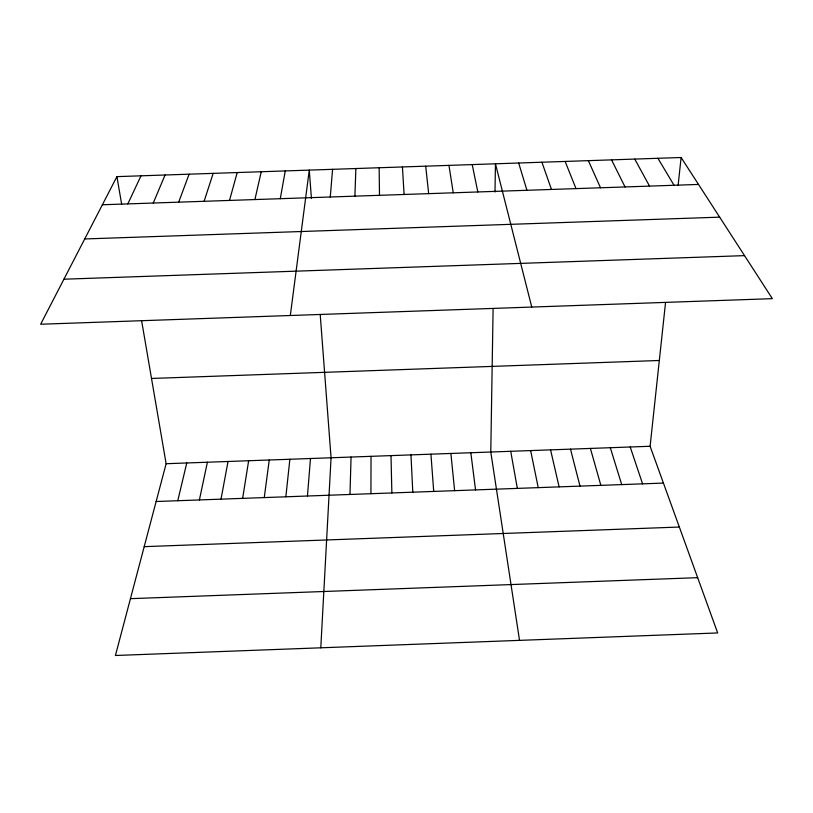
<?xml version="1.0" encoding="UTF-8"?>
<svg xmlns="http://www.w3.org/2000/svg" width="813" height="813" viewBox="0 0 813 813"><rect width="100%" height="100%" fill="white"/><g stroke="black" fill="none" stroke-linecap="round" stroke-linejoin="round"><path stroke-width="1.22" d="M370.931 493.704L371.033 456.327M493.095 309.133L490.778 452.018L519.527 640.37M494.995 192.041L495.452 163.799L531.763 307.07M349.986 494.467L351.053 457.048M354.895 196.157L355.87 168.535M320.789 647.809L331.064 457.77L320.261 315.17M307.456 496.011L310.475 458.512M330.281 196.99L332.578 169.317M285.851 496.794L289.865 459.254M141.736 321.42L166.126 463.715L115.426 655.491L717.676 632.951L650.105 446.276L665.481 303.097M678.113 185.445L681.111 157.509L116.92 176.634L40.65 324.235L772.35 298.656L681.111 157.509M290.322 315.505L309.275 170.11L311.409 198.311M264.255 497.576L269.255 459.995M242.64 498.369L248.646 460.737M280.282 198.697L285.261 170.923M221.024 499.152L228.026 461.479M199.398 499.934L207.396 462.221M254.906 199.561L261.237 171.736M177.773 500.717L186.766 462.973M229.51 200.425L237.213 172.559M204.104 201.299L213.169 173.372M178.687 202.163L189.124 174.185M153.261 203.026L165.059 174.998M127.834 203.9L140.995 175.821M156.126 501.509L663.428 483.085M144.196 546.651L679.343 527.037M130.446 598.663L697.666 577.667M63.922 279.205L744.545 255.628M151.513 378.462L659.323 360.484M166.126 463.715L650.105 446.276M102.387 204.764L698.519 184.439M84.715 238.961L719.668 217.152M657.93 158.291L674.038 185.273M634.75 159.084L649.536 186.106M611.549 159.866L625.034 186.939M588.348 160.649L600.522 187.773M565.137 161.441L576 188.616M541.915 162.224L551.468 189.449M630.207 446.987L642.585 483.847M610.309 447.709L621.721 484.599M518.684 163.017L526.926 190.283M590.401 448.42L600.858 485.361M570.492 449.142L579.994 486.113M550.564 449.863L559.11 486.875M472.211 164.592L477.82 191.959M530.645 450.575L538.226 487.637M510.716 451.296L517.342 488.389M116.92 176.634L121.686 204.429M448.959 165.374L453.248 192.803M470.829 452.729L475.544 489.914M425.697 166.167L428.675 193.636M450.88 453.451L454.63 490.666M430.931 454.172L433.715 491.428M402.425 166.96L404.091 194.48M410.971 454.894L412.791 492.19M391.002 455.605L391.866 492.952M379.153 167.742L379.498 195.313"/></g></svg>
